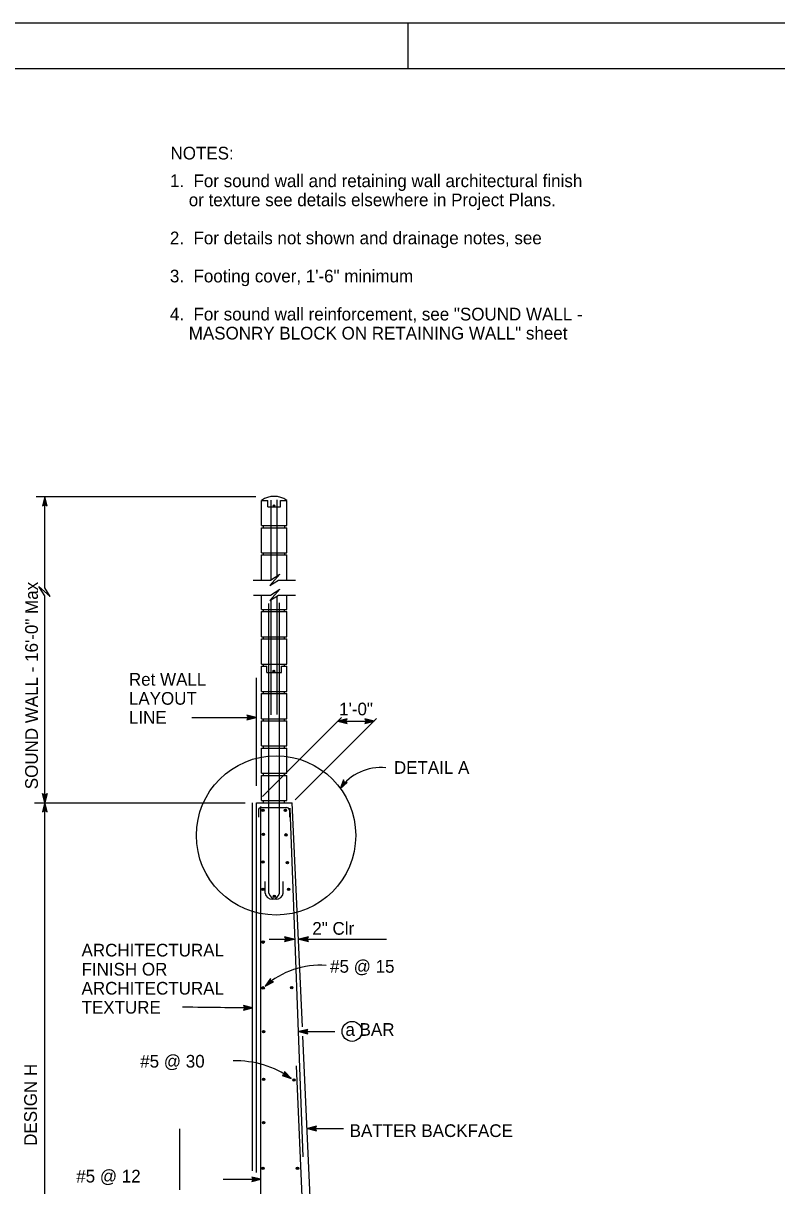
# Model space of a CAD drawing. Extents: x 0 to 90.7, y 0 to 58.7.
# Drawn here: x 44.69 to 66.85, y 24.48 to 58.67 of the extents above; entities that cross this region are included whole.
import ezdxf

# ---------------------------------------------------------------- set-up
doc = ezdxf.new("R2010")
doc.units = 0
for name, color, linetype in [('10 Sheet Format', 7, 'Continuous'), ('210 Border', 7, 'Continuous'), ('212 Leaders and Dim Lines', 7, 'Continuous'), ('213 Rebar', 7, 'Continuous'), ('214 Text and Titles', 7, 'Continuous'), ('216 Rebar', 7, 'Continuous'), ('217 Rebar', 7, 'Continuous'), ('240 Concrete', 7, 'Continuous'), ('241 Concrete', 7, 'Continuous'), ('251 Masonry', 7, 'Continuous'), ('255 Not Assigned', 7, 'Continuous')]:
    doc.layers.add(name, color=color, linetype=linetype)

msp = doc.modelspace()

# ---------------------------------------------------------------- linework, layer by layer
at = {"layer": '10 Sheet Format'}
msp.add_lwpolyline([(0, 0), (90.667, 0), (90.667, 58.667), (0, 58.667)], close=True, dxfattribs=at)
at = {"layer": '210 Border'}
for p, q in [((56, 58.667), (56, 57.333)), ((2.667, 57.333), (89.333, 57.333))]:
    msp.add_line(p, q, dxfattribs=at)
at = {"layer": '212 Leaders and Dim Lines'}
for p, q in [((45.075, 44.754), (51.535, 44.754)), ((45.329, 42.069), (45.329, 44.754)), ((45.484, 41.809), (45.154, 42.106)), ((45.329, 41.83), (45.154, 42.106)), ((45.484, 41.809), (45.329, 42.069)), ((45.329, 16.802), (45.329, 41.83)), ((51.548, 36.241), (51.548, 39.422)), ((49.649, 38.25), (51.54, 38.25)), ((51.731, 35.932), (54.053, 38.253)), ((52.691, 35.828), (55.082, 38.218)), ((53.945, 38.146), (55.009, 38.146)), ((45.029, 35.746), (51.216, 35.746)), ((51.922, 31.732), (52.676, 31.732)), ((52.787, 31.732), (55.371, 31.732)), ((52.795, 29.014), (53.852, 29.014)), ((53.049, 26.168), (54.106, 26.168)), ((50.573, 24.672), (51.682, 24.672))]:
    msp.add_line(p, q, dxfattribs=at)
for points in [[(45.329, 44.749), (45.261, 44.479), (45.329, 44.524), (45.396, 44.479), (45.329, 44.749)], [(45.329, 44.701), (45.28, 44.505), (45.329, 44.538), (45.378, 44.505), (45.329, 44.701)], [(45.329, 44.661), (45.295, 44.527), (45.329, 44.55), (45.362, 44.527), (45.329, 44.661)], [(45.329, 44.627), (45.308, 44.545), (45.329, 44.559), (45.35, 44.545), (45.329, 44.627)], [(45.337, 44.625), (45.322, 44.565), (45.329, 44.569), (45.336, 44.565), (45.32, 44.625)], [(51.54, 38.25), (51.27, 38.318), (51.315, 38.25), (51.27, 38.183), (51.54, 38.25)], [(51.492, 38.25), (51.296, 38.299), (51.329, 38.25), (51.296, 38.201), (51.492, 38.25)], [(51.452, 38.25), (51.318, 38.284), (51.34, 38.25), (51.318, 38.217), (51.452, 38.25)], [(51.418, 38.25), (51.336, 38.271), (51.35, 38.25), (51.336, 38.23), (51.418, 38.25)], [(51.416, 38.242), (51.356, 38.257), (51.36, 38.25), (51.356, 38.243), (51.416, 38.259)], [(53.945, 38.146), (54.215, 38.078), (54.17, 38.146), (54.215, 38.213), (53.945, 38.146)], [(53.993, 38.146), (54.189, 38.097), (54.156, 38.146), (54.189, 38.195), (53.993, 38.146)], [(54.033, 38.146), (54.167, 38.112), (54.144, 38.146), (54.167, 38.179), (54.033, 38.146)], [(54.066, 38.146), (54.148, 38.125), (54.135, 38.146), (54.148, 38.166), (54.066, 38.146)], [(54.069, 38.154), (54.129, 38.139), (54.124, 38.146), (54.129, 38.153), (54.069, 38.137)], [(55.009, 38.146), (54.739, 38.213), (54.784, 38.146), (54.739, 38.078), (55.009, 38.146)], [(54.961, 38.146), (54.766, 38.195), (54.798, 38.146), (54.766, 38.097), (54.961, 38.146)], [(54.921, 38.146), (54.788, 38.179), (54.81, 38.146), (54.788, 38.112), (54.921, 38.146)], [(54.888, 38.146), (54.806, 38.166), (54.819, 38.146), (54.806, 38.125), (54.888, 38.146)], [(54.886, 38.137), (54.825, 38.153), (54.83, 38.146), (54.825, 38.139), (54.886, 38.154)], [(54.01, 36.156), (54.222, 36.337), (54.141, 36.339), (54.112, 36.415), (54.01, 36.156)], [(54.038, 36.195), (54.192, 36.326), (54.133, 36.328), (54.112, 36.383), (54.038, 36.195)], [(54.061, 36.228), (54.166, 36.317), (54.126, 36.318), (54.111, 36.356), (54.061, 36.228)], [(54.075, 36.261), (54.123, 36.302), (54.114, 36.302), (54.111, 36.31), (54.089, 36.251)], [(54.081, 36.255), (54.145, 36.309), (54.12, 36.31), (54.111, 36.333), (54.081, 36.255)], [(45.329, 35.746), (45.261, 36.016), (45.329, 35.971), (45.396, 36.016), (45.329, 35.746)], [(45.329, 35.794), (45.28, 35.99), (45.329, 35.957), (45.378, 35.99), (45.329, 35.794)], [(45.329, 35.834), (45.295, 35.968), (45.329, 35.945), (45.362, 35.968), (45.329, 35.834)], [(45.329, 35.868), (45.308, 35.95), (45.329, 35.936), (45.35, 35.95), (45.329, 35.868)], [(45.337, 35.87), (45.322, 35.93), (45.329, 35.926), (45.336, 35.93), (45.32, 35.87)], [(45.329, 35.746), (45.261, 35.476), (45.329, 35.521), (45.396, 35.476), (45.329, 35.746)], [(45.329, 35.698), (45.28, 35.503), (45.329, 35.535), (45.378, 35.503), (45.329, 35.698)], [(45.329, 35.658), (45.295, 35.525), (45.329, 35.547), (45.362, 35.525), (45.329, 35.658)], [(45.329, 35.625), (45.308, 35.543), (45.329, 35.557), (45.35, 35.543), (45.329, 35.625)], [(45.337, 35.623), (45.322, 35.562), (45.329, 35.567), (45.336, 35.562), (45.32, 35.623)], [(52.646, 31.732), (52.376, 31.799), (52.421, 31.732), (52.376, 31.664), (52.646, 31.732)], [(52.81, 31.732), (53.08, 31.664), (53.035, 31.732), (53.08, 31.799), (52.81, 31.732)], [(52.598, 31.732), (52.402, 31.781), (52.435, 31.732), (52.402, 31.683), (52.598, 31.732)], [(52.558, 31.732), (52.425, 31.765), (52.447, 31.732), (52.425, 31.698), (52.558, 31.732)], [(52.525, 31.732), (52.443, 31.752), (52.456, 31.732), (52.443, 31.711), (52.525, 31.732)], [(52.523, 31.723), (52.462, 31.739), (52.467, 31.732), (52.462, 31.725), (52.523, 31.74)], [(52.858, 31.732), (53.054, 31.683), (53.021, 31.732), (53.054, 31.781), (52.858, 31.732)], [(52.898, 31.732), (53.032, 31.698), (53.009, 31.732), (53.032, 31.765), (52.898, 31.732)], [(52.931, 31.732), (53.014, 31.711), (53, 31.732), (53.014, 31.752), (52.931, 31.732)], [(52.934, 31.74), (52.994, 31.725), (52.99, 31.732), (52.994, 31.739), (52.934, 31.723)], [(51.803, 30.352), (52.05, 30.479), (51.972, 30.5), (51.961, 30.581), (51.803, 30.352)], [(51.839, 30.383), (52.018, 30.476), (51.961, 30.491), (51.953, 30.55), (51.839, 30.383)], [(51.869, 30.41), (51.991, 30.473), (51.952, 30.483), (51.947, 30.523), (51.869, 30.41)], [(51.89, 30.44), (51.945, 30.468), (51.937, 30.47), (51.936, 30.478), (51.901, 30.427)], [(51.894, 30.432), (51.969, 30.47), (51.945, 30.477), (51.942, 30.502), (51.894, 30.432)], [(51.438, 29.717), (51.168, 29.784), (51.213, 29.717), (51.168, 29.649), (51.438, 29.717)], [(51.39, 29.717), (51.194, 29.766), (51.227, 29.717), (51.194, 29.668), (51.39, 29.717)], [(51.35, 29.717), (51.216, 29.75), (51.239, 29.717), (51.216, 29.683), (51.35, 29.717)], [(51.317, 29.717), (51.234, 29.738), (51.248, 29.717), (51.234, 29.696), (51.317, 29.717)], [(51.314, 29.708), (51.254, 29.724), (51.258, 29.717), (51.254, 29.71), (51.314, 29.725)], [(52.795, 29.014), (53.065, 28.947), (53.02, 29.014), (53.065, 29.082), (52.795, 29.014)], [(52.843, 29.014), (53.039, 28.965), (53.006, 29.014), (53.039, 29.063), (52.843, 29.014)], [(52.883, 29.014), (53.017, 28.981), (52.994, 29.014), (53.017, 29.048), (52.883, 29.014)], [(52.916, 29.014), (52.998, 28.993), (52.985, 29.014), (52.998, 29.035), (52.916, 29.014)], [(52.919, 29.023), (52.979, 29.007), (52.974, 29.014), (52.979, 29.021), (52.919, 29.006)], [(52.57, 27.638), (52.379, 27.84), (52.38, 27.759), (52.306, 27.726), (52.57, 27.638)], [(52.53, 27.664), (52.391, 27.81), (52.392, 27.751), (52.338, 27.727), (52.53, 27.664)], [(52.496, 27.685), (52.401, 27.785), (52.402, 27.745), (52.365, 27.729), (52.496, 27.685)], [(52.468, 27.703), (52.41, 27.765), (52.41, 27.74), (52.387, 27.73), (52.468, 27.703)], [(52.462, 27.697), (52.419, 27.743), (52.419, 27.734), (52.411, 27.731), (52.471, 27.711)], [(53.049, 26.168), (53.319, 26.1), (53.274, 26.168), (53.319, 26.235), (53.049, 26.168)], [(53.097, 26.168), (53.293, 26.118), (53.26, 26.168), (53.293, 26.217), (53.097, 26.168)], [(53.137, 26.168), (53.271, 26.134), (53.248, 26.168), (53.271, 26.201), (53.137, 26.168)], [(53.17, 26.168), (53.252, 26.147), (53.239, 26.168), (53.252, 26.188), (53.17, 26.168)], [(53.172, 26.176), (53.233, 26.161), (53.228, 26.168), (53.233, 26.174), (53.172, 26.159)], [(51.682, 24.672), (51.412, 24.739), (51.456, 24.672), (51.412, 24.604), (51.682, 24.672)], [(51.634, 24.672), (51.438, 24.721), (51.47, 24.672), (51.438, 24.622), (51.634, 24.672)], [(51.593, 24.672), (51.46, 24.705), (51.482, 24.672), (51.46, 24.638), (51.593, 24.672)], [(51.56, 24.672), (51.478, 24.692), (51.492, 24.672), (51.478, 24.651), (51.56, 24.672)], [(51.558, 24.663), (51.498, 24.678), (51.502, 24.672), (51.498, 24.665), (51.558, 24.68)]]:
    msp.add_lwpolyline(points, dxfattribs=at)
for centre, radius, start, end in [((55.198, 35.335), 1.444, 83.8163, 145.3391), ((53.409, 28.559), 2.407, 85.5334, 131.8608), ((50.948, 25.358), 2.798, 54.56, 91.6902)]:
    msp.add_arc(centre, radius, start, end, dxfattribs=at)
msp.add_open_spline([(51.438, 29.717), (50.828, 29.717), (50.217, 29.717), (49.381, 29.736)], degree=3, dxfattribs=at)
at = {"layer": '213 Rebar'}
msp.add_line((49.301, 24.365), (49.301, 26.159), dxfattribs=at)
for centre, radius in [((52.066, 44.482), 0.0247), ((52.066, 44.482), 0.0235), ((52.066, 44.482), 0.0222), ((52.066, 44.482), 0.021), ((52.066, 44.482), 0.0198), ((52.066, 44.482), 0.0185), ((52.066, 44.482), 0.0173), ((52.066, 44.482), 0.016), ((52.066, 44.482), 0.0148), ((52.066, 44.482), 0.0136), ((52.066, 44.482), 0.0123), ((52.066, 44.482), 0.0111), ((52.066, 44.482), 0.00988), ((52.066, 44.482), 0.00864), ((52.066, 44.482), 0.00741), ((52.066, 44.482), 0.00617), ((52.066, 44.482), 0.00494), ((52.064, 39.614), 0.0294), ((52.064, 39.614), 0.0279), ((52.064, 39.614), 0.0265), ((52.064, 39.614), 0.025), ((52.064, 39.614), 0.0235), ((52.064, 39.614), 0.022), ((52.064, 39.614), 0.0206), ((52.064, 39.614), 0.0191), ((52.064, 39.614), 0.0176), ((52.064, 39.614), 0.0162), ((52.064, 39.614), 0.0147), ((52.064, 39.614), 0.0132), ((52.064, 39.614), 0.0118), ((52.064, 39.614), 0.0103), ((52.064, 39.614), 0.00882), ((52.064, 39.614), 0.00735), ((52.064, 39.614), 0.00588)]:
    msp.add_circle(centre, radius, dxfattribs=at)
at = {"layer": '214 Text and Titles'}
for centre, radius in [((52.127, 34.785), 2.342), ((54.361, 29.022), 0.293)]:
    msp.add_circle(centre, radius, dxfattribs=at)
at = {"layer": '216 Rebar'}
for p, q in [((51.979, 42.299), (51.979, 44.644)), ((52.164, 42.416), (52.164, 44.653)), ((51.979, 38.328), (51.979, 41.717)), ((52.164, 38.336), (52.164, 41.829)), ((51.917, 33.088), (51.917, 41.601)), ((52.226, 33.085), (52.226, 41.626)), ((51.682, 29.849), (51.682, 35.633)), ((51.684, 35.606), (52.448, 35.606)), ((52.532, 35.587), (52.915, 25.336)), ((51.608, 35.536), (51.608, 35.323)), ((52.52, 35.536), (52.52, 35.323)), ((51.804, 33.085), (51.804, 33.428)), ((52.338, 33.085), (52.338, 33.429)), ((51.682, 17.191), (51.682, 29.896)), ((52.714, 28.01), (53.053, 20.547))]:
    msp.add_line(p, q, dxfattribs=at)
for centre, radius, start, end in [((51.691, 35.523), 0.0824, 87.1411, 180), ((52.438, 35.523), 0.0824, 360, 92.8589), ((52.015, 33.122), 0.214, 190.0029, 349.9971), ((52.128, 33.12), 0.213, 188.7937, 350.552)]:
    msp.add_arc(centre, radius, start, end, dxfattribs=at)
at = {"layer": '217 Rebar'}
for p, q in [((51.747, 35.557), (51.747, 35.548)), ((52.402, 35.555), (52.402, 35.546)), ((51.754, 34.849), (51.754, 34.84)), ((52.418, 34.836), (52.418, 34.827)), ((51.747, 34.04), (51.747, 34.031)), ((52.463, 34.021), (52.463, 34.012)), ((51.747, 33.238), (51.747, 33.229)), ((52.496, 33.238), (52.496, 33.229)), ((52.073, 33.031), (52.073, 33.022)), ((51.748, 31.681), (51.748, 31.672)), ((51.748, 30.337), (51.748, 30.328)), ((52.59, 30.34), (52.59, 30.331)), ((51.763, 29.046), (51.763, 29.037)), ((51.763, 27.647), (51.763, 27.638)), ((52.656, 27.631), (52.656, 27.622)), ((51.763, 26.375), (51.763, 26.366)), ((51.745, 25.03), (51.745, 25.021)), ((52.758, 25.026), (52.758, 25.017))]:
    msp.add_line(p, q, dxfattribs=at)
for centre, radius in [((51.747, 35.522), 0.0351), ((52.402, 35.52), 0.0351), ((51.747, 35.522), 0.0261), ((51.747, 35.522), 0.013), ((52.402, 35.52), 0.0261), ((52.402, 35.52), 0.013), ((51.754, 34.814), 0.0351), ((51.754, 34.814), 0.0261), ((51.754, 34.814), 0.013), ((52.418, 34.801), 0.0351), ((52.418, 34.801), 0.0261), ((52.418, 34.801), 0.013), ((51.747, 34.005), 0.0351), ((51.747, 34.005), 0.0261), ((51.747, 34.005), 0.013), ((52.463, 33.986), 0.0351), ((52.463, 33.986), 0.0261), ((52.463, 33.986), 0.013), ((51.747, 33.203), 0.0351), ((51.747, 33.203), 0.0261), ((51.747, 33.203), 0.013), ((52.496, 33.203), 0.0351), ((52.496, 33.203), 0.0261), ((52.496, 33.203), 0.013), ((52.073, 32.996), 0.0351), ((52.073, 32.996), 0.0261), ((52.073, 32.996), 0.013), ((51.748, 31.646), 0.0351), ((51.748, 31.646), 0.0261), ((51.748, 31.646), 0.013), ((51.748, 30.302), 0.0351), ((51.748, 30.302), 0.0261), ((51.748, 30.302), 0.013), ((52.59, 30.304), 0.0351), ((52.59, 30.304), 0.0261), ((52.59, 30.304), 0.013), ((51.763, 29.011), 0.0351), ((51.763, 29.011), 0.0261), ((51.763, 29.011), 0.013), ((51.763, 27.612), 0.0351), ((51.763, 27.612), 0.0261), ((51.763, 27.612), 0.013), ((52.656, 27.596), 0.0351), ((52.656, 27.596), 0.0261), ((52.656, 27.596), 0.013), ((51.763, 26.34), 0.0351), ((51.763, 26.34), 0.0261), ((51.763, 26.34), 0.013), ((51.745, 24.995), 0.0351), ((51.745, 24.995), 0.0261), ((51.745, 24.995), 0.013), ((52.758, 24.991), 0.0351), ((52.758, 24.991), 0.0261), ((52.758, 24.991), 0.013)]:
    msp.add_circle(centre, radius, dxfattribs=at)
at = {"layer": '240 Concrete'}
for p, q in [((51.549, 35.746), (52.604, 35.746)), ((51.549, 24.872), (51.549, 35.746)), ((52.904, 29.156), (52.604, 35.746)), ((53.142, 23.934), (52.917, 28.883))]:
    msp.add_line(p, q, dxfattribs=at)
at = {"layer": '241 Concrete'}
msp.add_line((51.438, 24.922), (51.438, 35.746), dxfattribs=at)
at = {"layer": '251 Masonry'}
for p, q in [((51.701, 44.636), (51.886, 44.636)), ((51.701, 43.895), (51.701, 44.636)), ((51.886, 44.451), (51.886, 44.636)), ((51.886, 44.451), (52.257, 44.451)), ((52.257, 44.636), (52.442, 44.636)), ((52.442, 43.895), (52.442, 44.636)), ((51.701, 43.895), (52.442, 43.895)), ((51.701, 43.833), (52.442, 43.833)), ((51.701, 43.093), (51.701, 43.833)), ((51.763, 43.833), (51.763, 43.895)), ((52.38, 43.895), (52.38, 43.833)), ((52.442, 43.093), (52.442, 43.833)), ((51.701, 43.093), (52.442, 43.093)), ((51.763, 43.033), (51.763, 43.094)), ((52.38, 43.093), (52.38, 43.031)), ((51.701, 43.031), (52.442, 43.031)), ((51.701, 42.29), (51.701, 43.031)), ((52.442, 42.29), (52.442, 43.031)), ((51.941, 42.132), (52.237, 42.462)), ((51.965, 42.29), (52.237, 42.462)), ((51.459, 42.29), (51.965, 42.29)), ((51.941, 42.132), (52.204, 42.29)), ((52.204, 42.29), (52.698, 42.29)), ((51.468, 41.849), (51.96, 41.849)), ((51.701, 41.427), (51.701, 41.849)), ((51.941, 41.694), (52.237, 42.025)), ((51.941, 41.694), (52.199, 41.849)), ((51.96, 41.849), (52.237, 42.025)), ((52.199, 41.849), (52.703, 41.849)), ((52.442, 41.427), (52.442, 41.849)), ((51.701, 41.427), (52.442, 41.427)), ((51.701, 40.623), (51.701, 41.364)), ((51.701, 41.364), (52.442, 41.364)), ((51.763, 41.364), (51.763, 41.427)), ((52.38, 41.364), (52.38, 41.427)), ((52.442, 40.623), (52.442, 41.364)), ((51.701, 40.623), (52.442, 40.623)), ((51.701, 39.821), (51.701, 40.562)), ((51.701, 40.562), (52.442, 40.562)), ((51.763, 40.562), (51.763, 40.621)), ((52.38, 40.562), (52.38, 40.627)), ((52.442, 39.821), (52.442, 40.562)), ((51.701, 39.821), (52.442, 39.821)), ((51.701, 39.018), (51.701, 39.759)), ((51.701, 39.759), (51.855, 39.759)), ((51.763, 39.759), (51.763, 39.819)), ((51.855, 39.574), (51.855, 39.759)), ((52.287, 39.759), (52.442, 39.759)), ((52.287, 39.574), (52.287, 39.759)), ((52.38, 39.759), (52.38, 39.821)), ((52.442, 39.018), (52.442, 39.759)), ((51.855, 39.574), (52.287, 39.574)), ((51.701, 39.018), (52.442, 39.018)), ((51.763, 38.962), (51.763, 39.019)), ((52.38, 38.959), (52.38, 39.016)), ((51.701, 38.957), (52.442, 38.957)), ((51.701, 38.216), (51.701, 38.957)), ((52.442, 38.216), (52.442, 38.957)), ((51.701, 38.216), (52.442, 38.216)), ((51.701, 38.154), (52.442, 38.154)), ((51.701, 37.414), (51.701, 38.154)), ((51.763, 38.162), (51.763, 38.216)), ((52.38, 38.154), (52.38, 38.214)), ((52.442, 37.414), (52.442, 38.154)), ((51.701, 37.414), (52.442, 37.414)), ((51.701, 37.352), (52.442, 37.352)), ((51.701, 36.611), (51.701, 37.352)), ((51.763, 37.352), (51.763, 37.414)), ((52.38, 37.354), (52.38, 37.411)), ((52.442, 36.611), (52.442, 37.352)), ((51.701, 36.611), (52.442, 36.611)), ((51.763, 36.549), (51.763, 36.611)), ((52.38, 36.549), (52.38, 36.606)), ((51.701, 36.549), (52.442, 36.549)), ((51.701, 35.809), (51.701, 36.549)), ((52.442, 35.809), (52.442, 36.549)), ((51.701, 35.809), (52.442, 35.809)), ((51.763, 35.747), (51.763, 35.809)), ((52.38, 35.747), (52.38, 35.81))]:
    msp.add_line(p, q, dxfattribs=at)
msp.add_arc((52.071, 44.111), 0.643, 54.8061, 125.1939, dxfattribs=at)
at = {"layer": '255 Not Assigned'}
msp.add_line((52.257, 44.451), (52.257, 44.636), dxfattribs=at)

# ---------------------------------------------------------------- texts
at = {"layer": '212 Leaders and Dim Lines'}
for s, p in [('1\'-0"', (53.983, 38.315)), ('2" Clr', (53.193, 31.864))]:
    msp.add_text(s, height=0.3733, dxfattribs=at).set_placement(p)
at = {"layer": '214 Text and Titles'}
for s, height, p in [('NOTES:', 0.3733, (49.024, 54.661)), ('1.  For sound wall and retaining wall architectural finish', 0.37333, (49.006, 53.847)), ('    or texture see details elsewhere in Project Plans.', 0.37333, (49.006, 53.287)), ('2.  For details not shown and drainage notes, see', 0.37333, (49.006, 52.167)), ('3.  Footing cover, 1\'-6" minimum', 0.37333, (49.006, 51.047)), ('4.  For sound wall reinforcement, see "SOUND WALL -', 0.37333, (49.006, 49.927)), ('    MASONRY BLOCK ON RETAINING WALL" sheet', 0.37333, (49.006, 49.367)), ('Ret WALL', 0.3733, (47.801, 39.187)), ('LAYOUT', 0.3733, (47.801, 38.627)), ('LINE', 0.3733, (47.801, 38.067)), ('DETAIL A', 0.3733, (55.593, 36.595)), ('ARCHITECTURAL', 0.37333, (46.408, 31.224)), ('#5 @ 15', 0.3733, (53.716, 30.747)), ('FINISH OR', 0.3733, (46.408, 30.664)), ('ARCHITECTURAL', 0.37333, (46.408, 30.104)), ('TEXTURE', 0.3733, (46.408, 29.544)), ('a BAR', 0.3733, (54.167, 28.891)), ('#5 @ 30', 0.3733, (48.133, 27.957)), ('BATTER BACKFACE', 0.37333, (54.293, 25.916)), ('#5 @ 12', 0.3733, (46.252, 24.578))]:
    msp.add_text(s, height=height, dxfattribs=at).set_placement(p)
for s, height, p in [('SOUND WALL - 16\'-0" Max', 0.37333, (45.124, 36.142)), ('DESIGN H', 0.3733, (45.094, 25.655))]:
    msp.add_text(s, height=height, rotation=90, dxfattribs=at).set_placement(p)

doc.saveas('drawing.dxf')
